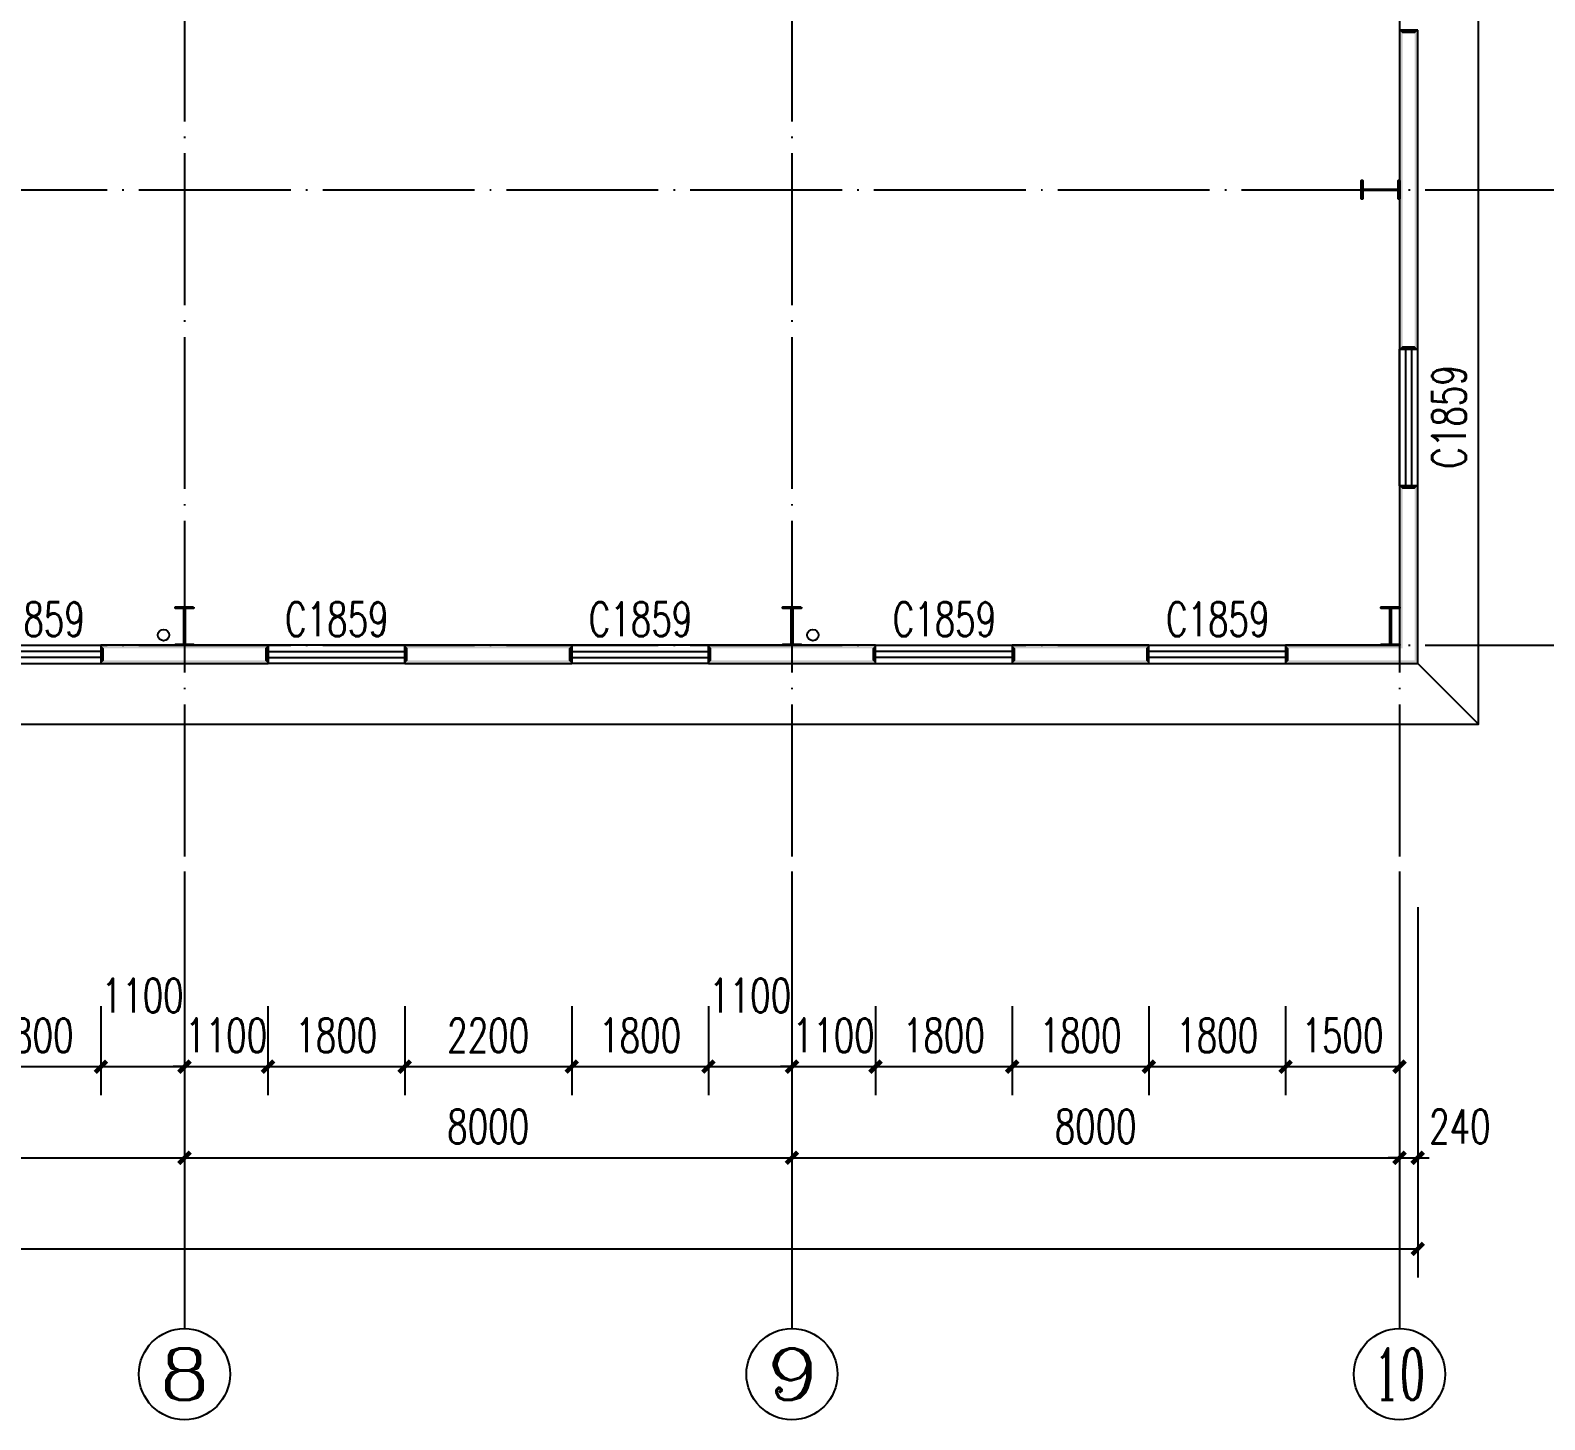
# Model space of a CAD drawing. Header units: millimetres. Extents: x 4279522 to 4437387, y 18981343 to 19528009.
# Drawn here: x 4393012 to 4412954, y 19346605 to 19364905 of the extents above; entities that cross this region are included whole.
import ezdxf
from ezdxf.enums import TextEntityAlignment as Align

# ---------------------------------------------------------------- set-up
doc = ezdxf.new("R2010")
doc.units = ezdxf.units.MM
doc.header["$LTSCALE"] = 1000
doc.header["$MEASUREMENT"] = 0
doc.linetypes.add('DOTE', pattern=[2.42, 2, -0.2, 0.02, -0.2])
doc.layers.get('Defpoints').update_dxf_attribs({"color": 1})
for name, color, linetype in [('AXIS_TEXT', 7, 'Continuous'), ('AXIS_外部', 171, 'Continuous'), ('DOTE', 250, 'DOTE'), ('GROUND', 150, 'Continuous'), ('PUB_DIM', 161, 'Continuous'), ('PUB_WALL', 9, 'Continuous'), ('VPIPE-雨水', 4, 'Continuous'), ('WALL', 9, 'Continuous'), ('WINDOW', 140, 'Continuous'), ('WINDOW_TEXT', 7, 'Continuous')]:
    doc.layers.add(name, color=color, linetype=linetype)
doc.layers.add('Pkpm_柱子', color=3, linetype='Continuous', lineweight=35)
doc.styles.add('_TCH_AXIS', font='COMPLEX', dxfattribs={"bigfont": 'GBCBIG'})
doc.styles.add('_TCH_DIM_T3', font='SIMPLEX', dxfattribs={"width": 0.705882, "bigfont": 'GBCBIG'})
doc.styles.add('_TCH_WINDOW', font='SIMPLEX', dxfattribs={"height": 3.5, "bigfont": 'GBCBIG'})
doc.styles.add('COMPLEX', font='COMPLEX')
doc.dimstyles.new('_TCH_ARCH&&150', dxfattribs={"dimtxt": 446.25, "dimasz": 150, "dimexe": 375, "dimexo": 450, "dimgap": 189.375, "dimtad": 1, "dimdec": 0, "dimzin": 0, "dimdsep": 46, "dimtxsty": '_TCH_DIM_T3', "dimblk": 'ARCHTICK', "dimcen": 0.09, "dimclrt": 7, "dimazin": 2, "dimtfac": 1, "dimtdec": 0, "dimtix": 1, "dimtmove": 2, "dimatfit": 3, "dimfxl": 0, "dimtolj": 1, "dimtzin": 0, "dimarcsym": 0})

# ---------------------------------------------------------------- blocks, each defined once
blk = doc.blocks.new('_ArchTick')
at = {"color": 0, "linetype": 'ByBlock', "const_width": 0.4}
blk.add_lwpolyline([(-0.5, -0.5), (0.5, 0.5)], dxfattribs=at)
blk = doc.blocks.new('*D397')
at = {"layer": 'Defpoints', "color": 0}
for p in [(4409542, 19352501), (4411042, 19352501), (4411042, 19351255)]:
    blk.add_point(p, dxfattribs=at)
at = {"layer": 'PUB_DIM', "color": 0, "lineweight": -2}
for p, q in [((4409542, 19352051), (4409542, 19350880)), ((4411042, 19352051), (4411042, 19350880)), ((4409542, 19351255), (4411042, 19351255))]:
    blk.add_line(p, q, dxfattribs=at)
at = {"layer": 'PUB_DIM', "color": 0, "lineweight": -2, "xscale": 150, "yscale": 150, "zscale": 150, "rotation": 180}
blk.add_blockref('_ArchTick', (4409542, 19351255), dxfattribs=at)
at = {"layer": 'PUB_DIM', "color": 0, "lineweight": -2, "xscale": 150, "yscale": 150, "zscale": 150}
blk.add_blockref('_ArchTick', (4411042, 19351255), dxfattribs=at)
at = {"layer": 'PUB_DIM', "color": 7, "insert": (4410292, 19351667), "char_height": 446.2, "attachment_point": 5, "style": '_TCH_DIM_T3'}
blk.add_mtext('\\A1;1500', dxfattribs=at)
blk = doc.blocks.new('*D398')
at = {"layer": 'Defpoints', "color": 0}
for p in [(4407742, 19352501), (4409542, 19352501), (4409542, 19351255)]:
    blk.add_point(p, dxfattribs=at)
at = {"layer": 'PUB_DIM', "color": 0, "lineweight": -2}
for p, q in [((4407742, 19352051), (4407742, 19350880)), ((4409542, 19352051), (4409542, 19350880)), ((4407742, 19351255), (4409542, 19351255))]:
    blk.add_line(p, q, dxfattribs=at)
at = {"layer": 'PUB_DIM', "color": 0, "lineweight": -2, "xscale": 150, "yscale": 150, "zscale": 150, "rotation": 180}
blk.add_blockref('_ArchTick', (4407742, 19351255), dxfattribs=at)
at = {"layer": 'PUB_DIM', "color": 0, "lineweight": -2, "xscale": 150, "yscale": 150, "zscale": 150}
blk.add_blockref('_ArchTick', (4409542, 19351255), dxfattribs=at)
at = {"layer": 'PUB_DIM', "color": 7, "insert": (4408642, 19351667), "char_height": 446.2, "attachment_point": 5, "style": '_TCH_DIM_T3'}
blk.add_mtext('\\A1;1800', dxfattribs=at)
blk = doc.blocks.new('*D399')
at = {"layer": 'Defpoints', "color": 0}
for p in [(4405942, 19352501), (4407742, 19352501), (4407742, 19351255)]:
    blk.add_point(p, dxfattribs=at)
at = {"layer": 'PUB_DIM', "color": 0, "lineweight": -2}
for p, q in [((4405942, 19352051), (4405942, 19350880)), ((4407742, 19352051), (4407742, 19350880)), ((4405942, 19351255), (4407742, 19351255))]:
    blk.add_line(p, q, dxfattribs=at)
at = {"layer": 'PUB_DIM', "color": 0, "lineweight": -2, "xscale": 150, "yscale": 150, "zscale": 150, "rotation": 180}
blk.add_blockref('_ArchTick', (4405942, 19351255), dxfattribs=at)
at = {"layer": 'PUB_DIM', "color": 0, "lineweight": -2, "xscale": 150, "yscale": 150, "zscale": 150}
blk.add_blockref('_ArchTick', (4407742, 19351255), dxfattribs=at)
at = {"layer": 'PUB_DIM', "color": 7, "insert": (4406842, 19351667), "char_height": 446.2, "attachment_point": 5, "style": '_TCH_DIM_T3'}
blk.add_mtext('\\A1;1800', dxfattribs=at)
blk = doc.blocks.new('*D400')
at = {"layer": 'Defpoints', "color": 0}
for p in [(4404142, 19352501), (4405942, 19352501), (4405942, 19351255)]:
    blk.add_point(p, dxfattribs=at)
at = {"layer": 'PUB_DIM', "color": 0, "lineweight": -2}
for p, q in [((4404142, 19352051), (4404142, 19350880)), ((4405942, 19352051), (4405942, 19350880)), ((4404142, 19351255), (4405942, 19351255))]:
    blk.add_line(p, q, dxfattribs=at)
at = {"layer": 'PUB_DIM', "color": 0, "lineweight": -2, "xscale": 150, "yscale": 150, "zscale": 150, "rotation": 180}
blk.add_blockref('_ArchTick', (4404142, 19351255), dxfattribs=at)
at = {"layer": 'PUB_DIM', "color": 0, "lineweight": -2, "xscale": 150, "yscale": 150, "zscale": 150}
blk.add_blockref('_ArchTick', (4405942, 19351255), dxfattribs=at)
at = {"layer": 'PUB_DIM', "color": 7, "insert": (4405042, 19351667), "char_height": 446.2, "attachment_point": 5, "style": '_TCH_DIM_T3'}
blk.add_mtext('\\A1;1800', dxfattribs=at)
blk = doc.blocks.new('*D401')
at = {"layer": 'Defpoints', "color": 0}
for p in [(4403042, 19352501), (4404142, 19352501), (4404142, 19351255)]:
    blk.add_point(p, dxfattribs=at)
at = {"layer": 'PUB_DIM', "color": 0, "lineweight": -2}
for p, q in [((4403042, 19352051), (4403042, 19350880)), ((4404142, 19352051), (4404142, 19350880)), ((4403042, 19351255), (4402892, 19351255)), ((4403042, 19351255), (4404142, 19351255)), ((4404142, 19351255), (4404292, 19351255))]:
    blk.add_line(p, q, dxfattribs=at)
at = {"layer": 'PUB_DIM', "color": 0, "lineweight": -2, "xscale": 150, "yscale": 150, "zscale": 150}
blk.add_blockref('_ArchTick', (4403042, 19351255), dxfattribs=at)
at = {"layer": 'PUB_DIM', "color": 0, "lineweight": -2, "xscale": 150, "yscale": 150, "zscale": 150, "rotation": 180}
blk.add_blockref('_ArchTick', (4404142, 19351255), dxfattribs=at)
at = {"layer": 'PUB_DIM', "color": 7, "insert": (4403592, 19351667), "char_height": 446.2, "attachment_point": 5, "style": '_TCH_DIM_T3'}
blk.add_mtext('\\A1;1100', dxfattribs=at)
blk = doc.blocks.new('*D402')
at = {"layer": 'Defpoints', "color": 0}
for p in [(4401942, 19352501), (4403042, 19352501), (4403042, 19351255)]:
    blk.add_point(p, dxfattribs=at)
at = {"layer": 'PUB_DIM', "color": 0, "lineweight": -2}
for p, q in [((4401942, 19352051), (4401942, 19350880)), ((4403042, 19352051), (4403042, 19350880)), ((4401942, 19351255), (4403042, 19351255))]:
    blk.add_line(p, q, dxfattribs=at)
at = {"layer": 'PUB_DIM', "color": 0, "lineweight": -2, "xscale": 150, "yscale": 150, "zscale": 150, "rotation": 180}
blk.add_blockref('_ArchTick', (4401942, 19351255), dxfattribs=at)
at = {"layer": 'PUB_DIM', "color": 0, "lineweight": -2, "xscale": 150, "yscale": 150, "zscale": 150}
blk.add_blockref('_ArchTick', (4403042, 19351255), dxfattribs=at)
at = {"layer": 'PUB_DIM', "color": 7, "insert": (4402492, 19352192), "char_height": 446.2, "attachment_point": 5, "style": '_TCH_DIM_T3'}
blk.add_mtext('\\A1;1100', dxfattribs=at)
blk = doc.blocks.new('*D403')
at = {"layer": 'Defpoints', "color": 0}
for p in [(4400142, 19352501), (4401942, 19352501), (4401942, 19351255)]:
    blk.add_point(p, dxfattribs=at)
at = {"layer": 'PUB_DIM', "color": 0, "lineweight": -2}
for p, q in [((4400142, 19352051), (4400142, 19350880)), ((4401942, 19352051), (4401942, 19350880)), ((4400142, 19351255), (4401942, 19351255))]:
    blk.add_line(p, q, dxfattribs=at)
at = {"layer": 'PUB_DIM', "color": 0, "lineweight": -2, "xscale": 150, "yscale": 150, "zscale": 150, "rotation": 180}
blk.add_blockref('_ArchTick', (4400142, 19351255), dxfattribs=at)
at = {"layer": 'PUB_DIM', "color": 0, "lineweight": -2, "xscale": 150, "yscale": 150, "zscale": 150}
blk.add_blockref('_ArchTick', (4401942, 19351255), dxfattribs=at)
at = {"layer": 'PUB_DIM', "color": 7, "insert": (4401042, 19351667), "char_height": 446.2, "attachment_point": 5, "style": '_TCH_DIM_T3'}
blk.add_mtext('\\A1;1800', dxfattribs=at)
blk = doc.blocks.new('*D404')
at = {"layer": 'Defpoints', "color": 0}
for p in [(4397942, 19352501), (4400142, 19352501), (4400142, 19351255)]:
    blk.add_point(p, dxfattribs=at)
at = {"layer": 'PUB_DIM', "color": 0, "lineweight": -2}
for p, q in [((4397942, 19352051), (4397942, 19350880)), ((4400142, 19352051), (4400142, 19350880)), ((4397942, 19351255), (4400142, 19351255))]:
    blk.add_line(p, q, dxfattribs=at)
at = {"layer": 'PUB_DIM', "color": 0, "lineweight": -2, "xscale": 150, "yscale": 150, "zscale": 150, "rotation": 180}
blk.add_blockref('_ArchTick', (4397942, 19351255), dxfattribs=at)
at = {"layer": 'PUB_DIM', "color": 0, "lineweight": -2, "xscale": 150, "yscale": 150, "zscale": 150}
blk.add_blockref('_ArchTick', (4400142, 19351255), dxfattribs=at)
at = {"layer": 'PUB_DIM', "color": 7, "insert": (4399042, 19351667), "char_height": 446.2, "attachment_point": 5, "style": '_TCH_DIM_T3'}
blk.add_mtext('\\A1;2200', dxfattribs=at)
blk = doc.blocks.new('*D405')
at = {"layer": 'Defpoints', "color": 0}
for p in [(4396142, 19352501), (4397942, 19352501), (4397942, 19351255)]:
    blk.add_point(p, dxfattribs=at)
at = {"layer": 'PUB_DIM', "color": 0, "lineweight": -2}
for p, q in [((4396142, 19352051), (4396142, 19350880)), ((4397942, 19352051), (4397942, 19350880)), ((4396142, 19351255), (4397942, 19351255))]:
    blk.add_line(p, q, dxfattribs=at)
at = {"layer": 'PUB_DIM', "color": 0, "lineweight": -2, "xscale": 150, "yscale": 150, "zscale": 150, "rotation": 180}
blk.add_blockref('_ArchTick', (4396142, 19351255), dxfattribs=at)
at = {"layer": 'PUB_DIM', "color": 0, "lineweight": -2, "xscale": 150, "yscale": 150, "zscale": 150}
blk.add_blockref('_ArchTick', (4397942, 19351255), dxfattribs=at)
at = {"layer": 'PUB_DIM', "color": 7, "insert": (4397042, 19351667), "char_height": 446.2, "attachment_point": 5, "style": '_TCH_DIM_T3'}
blk.add_mtext('\\A1;1800', dxfattribs=at)
blk = doc.blocks.new('*D406')
at = {"layer": 'Defpoints', "color": 0}
for p in [(4395042, 19352501), (4396142, 19352501), (4396142, 19351255)]:
    blk.add_point(p, dxfattribs=at)
at = {"layer": 'PUB_DIM', "color": 0, "lineweight": -2}
for p, q in [((4395042, 19352051), (4395042, 19350880)), ((4396142, 19352051), (4396142, 19350880)), ((4395042, 19351255), (4394892, 19351255)), ((4395042, 19351255), (4396142, 19351255)), ((4396142, 19351255), (4396292, 19351255))]:
    blk.add_line(p, q, dxfattribs=at)
at = {"layer": 'PUB_DIM', "color": 0, "lineweight": -2, "xscale": 150, "yscale": 150, "zscale": 150}
blk.add_blockref('_ArchTick', (4395042, 19351255), dxfattribs=at)
at = {"layer": 'PUB_DIM', "color": 0, "lineweight": -2, "xscale": 150, "yscale": 150, "zscale": 150, "rotation": 180}
blk.add_blockref('_ArchTick', (4396142, 19351255), dxfattribs=at)
at = {"layer": 'PUB_DIM', "color": 7, "insert": (4395592, 19351667), "char_height": 446.2, "attachment_point": 5, "style": '_TCH_DIM_T3'}
blk.add_mtext('\\A1;1100', dxfattribs=at)
blk = doc.blocks.new('*D407')
at = {"layer": 'Defpoints', "color": 0}
for p in [(4393942, 19352501), (4395042, 19352501), (4395042, 19351255)]:
    blk.add_point(p, dxfattribs=at)
at = {"layer": 'PUB_DIM', "color": 0, "lineweight": -2}
for p, q in [((4393942, 19352051), (4393942, 19350880)), ((4395042, 19352051), (4395042, 19350880)), ((4393942, 19351255), (4395042, 19351255))]:
    blk.add_line(p, q, dxfattribs=at)
at = {"layer": 'PUB_DIM', "color": 0, "lineweight": -2, "xscale": 150, "yscale": 150, "zscale": 150, "rotation": 180}
blk.add_blockref('_ArchTick', (4393942, 19351255), dxfattribs=at)
at = {"layer": 'PUB_DIM', "color": 0, "lineweight": -2, "xscale": 150, "yscale": 150, "zscale": 150}
blk.add_blockref('_ArchTick', (4395042, 19351255), dxfattribs=at)
at = {"layer": 'PUB_DIM', "color": 7, "insert": (4394492, 19352192), "char_height": 446.2, "attachment_point": 5, "style": '_TCH_DIM_T3'}
blk.add_mtext('\\A1;1100', dxfattribs=at)
blk = doc.blocks.new('*D408')
at = {"layer": 'Defpoints', "color": 0}
for p in [(4392142, 19352501), (4393942, 19352501), (4393942, 19351255)]:
    blk.add_point(p, dxfattribs=at)
at = {"layer": 'PUB_DIM', "color": 0, "lineweight": -2}
for p, q in [((4392142, 19352051), (4392142, 19350880)), ((4393942, 19352051), (4393942, 19350880)), ((4392142, 19351255), (4393942, 19351255))]:
    blk.add_line(p, q, dxfattribs=at)
at = {"layer": 'PUB_DIM', "color": 0, "lineweight": -2, "xscale": 150, "yscale": 150, "zscale": 150, "rotation": 180}
blk.add_blockref('_ArchTick', (4392142, 19351255), dxfattribs=at)
at = {"layer": 'PUB_DIM', "color": 0, "lineweight": -2, "xscale": 150, "yscale": 150, "zscale": 150}
blk.add_blockref('_ArchTick', (4393942, 19351255), dxfattribs=at)
at = {"layer": 'PUB_DIM', "color": 7, "insert": (4393042, 19351667), "char_height": 446.2, "attachment_point": 5, "style": '_TCH_DIM_T3'}
blk.add_mtext('\\A1;1800', dxfattribs=at)
blk = doc.blocks.new('*D478')
at = {"layer": 'AXIS_外部', "color": 0, "lineweight": -2}
for p, q in [((4387042, 19353355), (4387042, 19349680)), ((4395042, 19353355), (4395042, 19349680)), ((4387042, 19350055), (4395042, 19350055))]:
    blk.add_line(p, q, dxfattribs=at)
at = {"layer": 'Defpoints', "color": 0}
for p in [(4387042, 19353805), (4395042, 19353805), (4395042, 19350055)]:
    blk.add_point(p, dxfattribs=at)
at = {"layer": 'AXIS_外部', "color": 0, "lineweight": -2, "xscale": 150, "yscale": 150, "zscale": 150, "rotation": 180}
blk.add_blockref('_ArchTick', (4387042, 19350055), dxfattribs=at)
at = {"layer": 'AXIS_外部', "color": 0, "lineweight": -2, "xscale": 150, "yscale": 150, "zscale": 150}
blk.add_blockref('_ArchTick', (4395042, 19350055), dxfattribs=at)
at = {"layer": 'AXIS_外部', "color": 7, "insert": (4391042, 19350467), "char_height": 446.2, "attachment_point": 5, "style": '_TCH_DIM_T3'}
blk.add_mtext('\\A1;8000', dxfattribs=at)
blk = doc.blocks.new('*D479')
at = {"layer": 'AXIS_外部', "color": 0, "lineweight": -2}
for p, q in [((4395042, 19353355), (4395042, 19349680)), ((4403042, 19353355), (4403042, 19349680)), ((4395042, 19350055), (4403042, 19350055))]:
    blk.add_line(p, q, dxfattribs=at)
at = {"layer": 'Defpoints', "color": 0}
for p in [(4395042, 19353805), (4403042, 19353805), (4403042, 19350055)]:
    blk.add_point(p, dxfattribs=at)
at = {"layer": 'AXIS_外部', "color": 0, "lineweight": -2, "xscale": 150, "yscale": 150, "zscale": 150, "rotation": 180}
blk.add_blockref('_ArchTick', (4395042, 19350055), dxfattribs=at)
at = {"layer": 'AXIS_外部', "color": 0, "lineweight": -2, "xscale": 150, "yscale": 150, "zscale": 150}
blk.add_blockref('_ArchTick', (4403042, 19350055), dxfattribs=at)
at = {"layer": 'AXIS_外部', "color": 7, "insert": (4399042, 19350467), "char_height": 446.2, "attachment_point": 5, "style": '_TCH_DIM_T3'}
blk.add_mtext('\\A1;8000', dxfattribs=at)
blk = doc.blocks.new('*D480')
at = {"layer": 'AXIS_外部', "color": 0, "lineweight": -2}
for p, q in [((4403042, 19353355), (4403042, 19349680)), ((4411042, 19353355), (4411042, 19349680)), ((4403042, 19350055), (4411042, 19350055))]:
    blk.add_line(p, q, dxfattribs=at)
at = {"layer": 'Defpoints', "color": 0}
for p in [(4403042, 19353805), (4411042, 19353805), (4411042, 19350055)]:
    blk.add_point(p, dxfattribs=at)
at = {"layer": 'AXIS_外部', "color": 0, "lineweight": -2, "xscale": 150, "yscale": 150, "zscale": 150, "rotation": 180}
blk.add_blockref('_ArchTick', (4403042, 19350055), dxfattribs=at)
at = {"layer": 'AXIS_外部', "color": 0, "lineweight": -2, "xscale": 150, "yscale": 150, "zscale": 150}
blk.add_blockref('_ArchTick', (4411042, 19350055), dxfattribs=at)
at = {"layer": 'AXIS_外部', "color": 7, "insert": (4407042, 19350467), "char_height": 446.2, "attachment_point": 5, "style": '_TCH_DIM_T3'}
blk.add_mtext('\\A1;8000', dxfattribs=at)
blk = doc.blocks.new('*D481')
at = {"layer": 'AXIS_外部', "color": 0, "lineweight": -2}
for p, q in [((4411042, 19353355), (4411042, 19349680)), ((4411282, 19353355), (4411282, 19349680)), ((4411042, 19350055), (4410892, 19350055)), ((4411042, 19350055), (4411282, 19350055)), ((4411282, 19350055), (4411432, 19350055))]:
    blk.add_line(p, q, dxfattribs=at)
at = {"layer": 'Defpoints', "color": 0}
for p in [(4411042, 19353805), (4411282, 19353805), (4411282, 19350055)]:
    blk.add_point(p, dxfattribs=at)
at = {"layer": 'AXIS_外部', "color": 0, "lineweight": -2, "xscale": 150, "yscale": 150, "zscale": 150}
blk.add_blockref('_ArchTick', (4411042, 19350055), dxfattribs=at)
at = {"layer": 'AXIS_外部', "color": 0, "lineweight": -2, "xscale": 150, "yscale": 150, "zscale": 150, "rotation": 180}
blk.add_blockref('_ArchTick', (4411282, 19350055), dxfattribs=at)
at = {"layer": 'AXIS_外部', "color": 7, "insert": (4411837, 19350467), "char_height": 446.2, "attachment_point": 5, "style": '_TCH_DIM_T3'}
blk.add_mtext('\\A1;240', dxfattribs=at)
blk = doc.blocks.new('*D482')
at = {"layer": 'AXIS_外部', "color": 0, "lineweight": -2}
for p, q in [((4348582, 19353355), (4348582, 19348480)), ((4411282, 19353355), (4411282, 19348480)), ((4348582, 19348855), (4411282, 19348855))]:
    blk.add_line(p, q, dxfattribs=at)
at = {"layer": 'Defpoints', "color": 0}
for p in [(4348582, 19353805), (4411282, 19353805), (4411282, 19348855)]:
    blk.add_point(p, dxfattribs=at)
at = {"layer": 'AXIS_外部', "color": 0, "lineweight": -2, "xscale": 150, "yscale": 150, "zscale": 150, "rotation": 180}
blk.add_blockref('_ArchTick', (4348582, 19348855), dxfattribs=at)
at = {"layer": 'AXIS_外部', "color": 0, "lineweight": -2, "xscale": 150, "yscale": 150, "zscale": 150}
blk.add_blockref('_ArchTick', (4411282, 19348855), dxfattribs=at)
at = {"layer": 'AXIS_外部', "color": 7, "insert": (4379932, 19349267), "char_height": 446.2, "attachment_point": 5, "style": '_TCH_DIM_T3'}
blk.add_mtext('\\A1;62700', dxfattribs=at)
blk = doc.blocks.new('$WINLIB2D$00000001')
for p, q in [((-0.5, 0.5), (0.5, 0.5)), ((-0.5, 0.5), (-0.5, -0.5)), ((0.5, -0.5), (0.5, 0.5)), ((0.5, 0.167), (-0.5, 0.167)), ((0.5, -0.167), (-0.5, -0.167)), ((-0.5, -0.5), (0.5, -0.5))]:
    blk.add_line(p, q)
blk = doc.blocks.new('_AXISO')
blk.add_circle((0, 0), 0.5)
at = {"layer": 'AXIS_TEXT', "style": 'COMPLEX', "width": 1.041667}
blk.add_attdef('A', text='', height=0.56, dxfattribs=at).set_placement((-0.25, -0.28), (0.25, -0.28), align=Align.FIT)

msp = doc.modelspace()

# ---------------------------------------------------------------- hatches: boundary and pattern name
at = {"layer": 'Pkpm_柱子'}
for points in [[(4411042.2, 19362684.9), (4411030.2, 19362684.9), (4411030.2, 19362799.9), (4410554.2, 19362799.9), (4410554.2, 19362684.9), (4410542.2, 19362684.9), (4410542.2, 19362924.9), (4410554.2, 19362924.9), (4410554.2, 19362809.9), (4411030.2, 19362809.9), (4411030.2, 19362924.9), (4411042.2, 19362924.9)], [(4395162.2, 19357304.9), (4395162.2, 19357292.9), (4395047.2, 19357292.9), (4395047.2, 19356816.9), (4395162.2, 19356816.9), (4395162.2, 19356804.9), (4394922.2, 19356804.9), (4394922.2, 19356816.9), (4395037.2, 19356816.9), (4395037.2, 19357292.9), (4394922.2, 19357292.9), (4394922.2, 19357304.9)], [(4403162.2, 19357304.9), (4403162.2, 19357292.9), (4403047.2, 19357292.9), (4403047.2, 19356816.9), (4403162.2, 19356816.9), (4403162.2, 19356804.9), (4402922.2, 19356804.9), (4402922.2, 19356816.9), (4403037.2, 19356816.9), (4403037.2, 19357292.9), (4402922.2, 19357292.9), (4402922.2, 19357304.9)], [(4411042.2, 19357304.9), (4411042.2, 19357292.9), (4410927.2, 19357292.9), (4410927.2, 19356816.9), (4411042.2, 19356816.9), (4411042.2, 19356804.9), (4410802.2, 19356804.9), (4410802.2, 19356816.9), (4410917.2, 19356816.9), (4410917.2, 19357292.9), (4410802.2, 19357292.9), (4410802.2, 19357304.9)]]:
    msp.add_hatch(color=256, dxfattribs=at).paths.add_polyline_path(points)
at = {"layer": 'PUB_WALL'}
for points in [[(4411042.2, 19364904.9), (4411042.2, 19360704.9), (4411082.2, 19360744.9), (4411082.2, 19364864.9)], [(4411282.2, 19364904.9), (4411042.2, 19364904.9), (4411082.2, 19364864.9), (4411242.2, 19364864.9)], [(4411282.2, 19360704.9), (4411282.2, 19364904.9), (4411242.2, 19364864.9), (4411242.2, 19360744.9)], [(4411042.2, 19360704.9), (4411282.2, 19360704.9), (4411242.2, 19360744.9), (4411082.2, 19360744.9)], [(4411282.2, 19358904.9), (4411042.2, 19358904.9), (4411082.2, 19358864.9), (4411242.2, 19358864.9)], [(4411042.2, 19358904.9), (4411042.2, 19356804.9), (4411082.2, 19356764.9), (4411082.2, 19358864.9)], [(4411282.2, 19356564.9), (4411282.2, 19358904.9), (4411242.2, 19358864.9), (4411242.2, 19356604.9)], [(4396142.2, 19356804.9), (4393942.2, 19356804.9), (4393982.2, 19356764.9), (4396102.2, 19356764.9)], [(4393942.2, 19356804.9), (4393942.2, 19356564.9), (4393982.2, 19356604.9), (4393982.2, 19356764.9)], [(4396142.2, 19356564.9), (4396142.2, 19356804.9), (4396102.2, 19356764.9), (4396102.2, 19356604.9)], [(4400142.2, 19356804.9), (4397942.2, 19356804.9), (4397982.2, 19356764.9), (4400102.2, 19356764.9)], [(4397942.2, 19356804.9), (4397942.2, 19356564.9), (4397982.2, 19356604.9), (4397982.2, 19356764.9)], [(4400142.2, 19356564.9), (4400142.2, 19356804.9), (4400102.2, 19356764.9), (4400102.2, 19356604.9)], [(4404142.2, 19356804.9), (4401942.2, 19356804.9), (4401982.2, 19356764.9), (4404102.2, 19356764.9)], [(4401942.2, 19356804.9), (4401942.2, 19356564.9), (4401982.2, 19356604.9), (4401982.2, 19356764.9)], [(4404142.2, 19356564.9), (4404142.2, 19356804.9), (4404102.2, 19356764.9), (4404102.2, 19356604.9)], [(4407742.2, 19356804.9), (4405942.2, 19356804.9), (4405982.2, 19356764.9), (4407702.2, 19356764.9)], [(4405942.2, 19356804.9), (4405942.2, 19356564.9), (4405982.2, 19356604.9), (4405982.2, 19356764.9)], [(4407742.2, 19356564.9), (4407742.2, 19356804.9), (4407702.2, 19356764.9), (4407702.2, 19356604.9)], [(4411042.2, 19356804.9), (4409542.2, 19356804.9), (4409582.2, 19356764.9), (4411082.2, 19356764.9)], [(4409542.2, 19356804.9), (4409542.2, 19356564.9), (4409582.2, 19356604.9), (4409582.2, 19356764.9)], [(4393942.2, 19356564.9), (4396142.2, 19356564.9), (4396102.2, 19356604.9), (4393982.2, 19356604.9)], [(4397942.2, 19356564.9), (4400142.2, 19356564.9), (4400102.2, 19356604.9), (4397982.2, 19356604.9)], [(4401942.2, 19356564.9), (4404142.2, 19356564.9), (4404102.2, 19356604.9), (4401982.2, 19356604.9)], [(4405942.2, 19356564.9), (4407742.2, 19356564.9), (4407702.2, 19356604.9), (4405982.2, 19356604.9)], [(4409542.2, 19356564.9), (4411282.2, 19356564.9), (4411242.2, 19356604.9), (4409582.2, 19356604.9)]]:
    msp.add_hatch(color=256, dxfattribs=at).paths.add_polyline_path(points)

# ---------------------------------------------------------------- linework, layer by layer
at = {"layer": 'AXIS_外部'}
for p, q in [((4395042.2, 19353804.9), (4395042.2, 19347804.9)), ((4403042.2, 19353804.9), (4403042.2, 19347804.9)), ((4411042.2, 19353804.9), (4411042.2, 19347804.9))]:
    msp.add_line(p, q, dxfattribs=at)
at = {"layer": 'DOTE'}
for p, q in [((4395042.2, 19377804.9), (4395042.2, 19353804.9)), ((4403042.2, 19377804.9), (4403042.2, 19353804.9)), ((4411042.2, 19377804.9), (4411042.2, 19353804.9)), ((4346042.2, 19362804.9), (4414042.2, 19362804.9)), ((4346042.2, 19356804.9), (4414042.2, 19356804.9))]:
    msp.add_line(p, q, dxfattribs=at)
at = {"layer": 'GROUND'}
msp.add_line((4411282.2, 19356564.9), (4412082.2, 19355764.9), dxfattribs=at)
msp.add_lwpolyline([(4354802.2, 19355764.9), (4412082.2, 19355764.9), (4412082.2, 19375844.9), (4403042.2, 19375844.9)], dxfattribs=at)
at = {"layer": 'Pkpm_柱子'}
for points in [[(4411042.2, 19362684.9), (4411030.2, 19362684.9), (4411030.2, 19362799.9), (4410554.2, 19362799.9), (4410554.2, 19362684.9), (4410542.2, 19362684.9), (4410542.2, 19362924.9), (4410554.2, 19362924.9), (4410554.2, 19362809.9), (4411030.2, 19362809.9), (4411030.2, 19362924.9), (4411042.2, 19362924.9)], [(4395162.2, 19357304.9), (4395162.2, 19357292.9), (4395047.2, 19357292.9), (4395047.2, 19356816.9), (4395162.2, 19356816.9), (4395162.2, 19356804.9), (4394922.2, 19356804.9), (4394922.2, 19356816.9), (4395037.2, 19356816.9), (4395037.2, 19357292.9), (4394922.2, 19357292.9), (4394922.2, 19357304.9)], [(4403162.2, 19357304.9), (4403162.2, 19357292.9), (4403047.2, 19357292.9), (4403047.2, 19356816.9), (4403162.2, 19356816.9), (4403162.2, 19356804.9), (4402922.2, 19356804.9), (4402922.2, 19356816.9), (4403037.2, 19356816.9), (4403037.2, 19357292.9), (4402922.2, 19357292.9), (4402922.2, 19357304.9)], [(4411042.2, 19357304.9), (4411042.2, 19357292.9), (4410927.2, 19357292.9), (4410927.2, 19356816.9), (4411042.2, 19356816.9), (4411042.2, 19356804.9), (4410802.2, 19356804.9), (4410802.2, 19356816.9), (4410917.2, 19356816.9), (4410917.2, 19357292.9), (4410802.2, 19357292.9), (4410802.2, 19357304.9)]]:
    msp.add_lwpolyline(points, close=True, dxfattribs=at)
at = {"layer": 'VPIPE-雨水', "linetype": 'Continuous'}
for centre in [(4394766.9, 19356939.2), (4403317.5, 19356939.2)]:
    msp.add_circle(centre, 75, dxfattribs=at)
at = {"layer": 'WALL'}
for p, q in [((4411042.2, 19364904.9), (4411042.2, 19360704.9)), ((4411282.2, 19364904.9), (4411042.2, 19364904.9)), ((4411282.2, 19360704.9), (4411282.2, 19364904.9)), ((4411042.2, 19360704.9), (4411282.2, 19360704.9)), ((4411282.2, 19358904.9), (4411042.2, 19358904.9)), ((4411042.2, 19358904.9), (4411042.2, 19356804.9)), ((4411282.2, 19356564.9), (4411282.2, 19358904.9)), ((4396142.2, 19356804.9), (4393942.2, 19356804.9)), ((4393942.2, 19356804.9), (4393942.2, 19356564.9)), ((4396142.2, 19356564.9), (4396142.2, 19356804.9)), ((4400142.2, 19356804.9), (4397942.2, 19356804.9)), ((4397942.2, 19356804.9), (4397942.2, 19356564.9)), ((4400142.2, 19356564.9), (4400142.2, 19356804.9)), ((4404142.2, 19356804.9), (4401942.2, 19356804.9)), ((4401942.2, 19356804.9), (4401942.2, 19356564.9)), ((4404142.2, 19356564.9), (4404142.2, 19356804.9)), ((4407742.2, 19356804.9), (4405942.2, 19356804.9)), ((4405942.2, 19356804.9), (4405942.2, 19356564.9)), ((4407742.2, 19356564.9), (4407742.2, 19356804.9)), ((4411042.2, 19356804.9), (4409542.2, 19356804.9)), ((4409542.2, 19356804.9), (4409542.2, 19356564.9)), ((4393942.2, 19356564.9), (4396142.2, 19356564.9)), ((4397942.2, 19356564.9), (4400142.2, 19356564.9)), ((4401942.2, 19356564.9), (4404142.2, 19356564.9)), ((4405942.2, 19356564.9), (4407742.2, 19356564.9)), ((4409542.2, 19356564.9), (4411282.2, 19356564.9))]:
    msp.add_line(p, q, dxfattribs=at)

# ---------------------------------------------------------------- block references
at = {"layer": 'AXIS_外部'}
ref = msp.add_blockref('_AXISO', (4395042.2, 19347204.9), dxfattribs=dict(at, xscale=1200, yscale=1200, zscale=1200))
ref.add_attrib('A', '8', dxfattribs={"layer": 'AXIS_TEXT', "height": 678.8, "style": '_TCH_AXIS', "width": 1.5}).set_placement((4394702.8, 19346865.5), (4395381.6, 19346865.5), align=Align.FIT)
ref = msp.add_blockref('_AXISO', (4403042.2, 19347204.9), dxfattribs=dict(at, xscale=1200, yscale=1200, zscale=1200))
ref.add_attrib('A', '9', dxfattribs={"layer": 'AXIS_TEXT', "height": 678.8, "style": '_TCH_AXIS', "width": 1.5}).set_placement((4402702.8, 19346865.5), (4403381.6, 19346865.5), align=Align.FIT)
ref = msp.add_blockref('_AXISO', (4411042.2, 19347204.9), dxfattribs=dict(at, xscale=1200, yscale=1200, zscale=1200))
ref.add_attrib('A', '10', dxfattribs={"layer": 'AXIS_TEXT', "height": 678.82, "style": '_TCH_AXIS', "width": 0.724138}).set_placement((4410702.8, 19346865.5), (4411381.6, 19346865.5), align=Align.FIT)
at = {"layer": 'WINDOW'}
ref = msp.add_blockref('$WINLIB2D$00000001', (4411162.2, 19359804.9), dxfattribs=dict(at, xscale=-1800, yscale=-240, zscale=-1800, rotation=270))
ref.add_attrib('A', 'C1859', (4411917.8, 19359129.9), dxfattribs={"layer": 'WINDOW_TEXT', "height": 446.25, "rotation": 90, "style": '_TCH_WINDOW', "width": 0.705882})
ref = msp.add_blockref('$WINLIB2D$00000001', (4393042.2, 19356684.9), dxfattribs=dict(at, xscale=1800, yscale=-240, zscale=1800))
ref.add_attrib('A', 'C1859', (4392367.2, 19356924.3), dxfattribs={"layer": 'WINDOW_TEXT', "height": 446.25, "style": '_TCH_WINDOW', "width": 0.705882})
ref = msp.add_blockref('$WINLIB2D$00000001', (4397042.2, 19356684.9), dxfattribs=dict(at, xscale=-1800, yscale=-240, zscale=-1800))
ref.add_attrib('A', 'C1859', (4396367.2, 19356924.3), dxfattribs={"layer": 'WINDOW_TEXT', "height": 446.25, "style": '_TCH_WINDOW', "width": 0.705882})
ref = msp.add_blockref('$WINLIB2D$00000001', (4401042.2, 19356684.9), dxfattribs=dict(at, xscale=-1800, yscale=-240, zscale=-1800))
ref.add_attrib('A', 'C1859', (4400367.2, 19356924.3), dxfattribs={"layer": 'WINDOW_TEXT', "height": 446.25, "style": '_TCH_WINDOW', "width": 0.705882})
ref = msp.add_blockref('$WINLIB2D$00000001', (4405042.2, 19356684.9), dxfattribs=dict(at, xscale=1800, yscale=-240, zscale=1800))
ref.add_attrib('A', 'C1859', (4404367.2, 19356924.3), dxfattribs={"layer": 'WINDOW_TEXT', "height": 446.25, "style": '_TCH_WINDOW', "width": 0.705882})
ref = msp.add_blockref('$WINLIB2D$00000001', (4408642.2, 19356684.9), dxfattribs=dict(at, xscale=1800, yscale=-240, zscale=1800))
ref.add_attrib('A', 'C1859', (4407967.2, 19356924.3), dxfattribs={"layer": 'WINDOW_TEXT', "height": 446.25, "style": '_TCH_WINDOW', "width": 0.705882})

# ---------------------------------------------------------------- dimensions: what is measured, and where the dimension line sits
at = {"layer": 'AXIS_外部'}
for p1, p2, distance, picture, middle in [((4348582.2, 19353804.9), (4411282.2, 19353804.9), -4950, '*D482', (4379932.2, 19349267.4)), ((4387042.2, 19353804.9), (4395042.2, 19353804.9), -3750, '*D478', (4391042.2, 19350467.4)), ((4395042.2, 19353804.9), (4403042.2, 19353804.9), -3750, '*D479', (4399042.2, 19350467.4)), ((4403042.2, 19353804.9), (4411042.2, 19353804.9), -3750, '*D480', (4407042.2, 19350467.4))]:
    dim = msp.add_aligned_dim(p1=p1, p2=p2, distance=distance, dimstyle='_TCH_ARCH&&150', dxfattribs=at)
    dim.commit()
    dim.dimension.update_dxf_attribs({"geometry": picture, "text_midpoint": middle})
dim = msp.add_linear_dim(base=(4411282.2, 19350054.9), p1=(4411042.2, 19353804.9), p2=(4411282.2, 19353804.9), angle=0, dimstyle='_TCH_ARCH&&150', dxfattribs=at)
dim.commit()
dim.dimension.update_dxf_attribs({"geometry": '*D481', "text_midpoint": (4411837.2, 19350467.4), "dimtype": 129})
at = {"layer": 'PUB_DIM'}
for p1, p2, picture, middle in [((4392142.2, 19352500.7), (4393942.2, 19352500.7), '*D408', (4393042.2, 19351667.4)), ((4395042.2, 19352500.7), (4396142.2, 19352500.7), '*D406', (4395592.2, 19351667.4)), ((4396142.2, 19352500.7), (4397942.2, 19352500.7), '*D405', (4397042.2, 19351667.4)), ((4397942.2, 19352500.7), (4400142.2, 19352500.7), '*D404', (4399042.2, 19351667.4)), ((4400142.2, 19352500.7), (4401942.2, 19352500.7), '*D403', (4401042.2, 19351667.4)), ((4403042.2, 19352500.7), (4404142.2, 19352500.7), '*D401', (4403592.2, 19351667.4)), ((4404142.2, 19352500.7), (4405942.2, 19352500.7), '*D400', (4405042.2, 19351667.4)), ((4405942.2, 19352500.7), (4407742.2, 19352500.7), '*D399', (4406842.2, 19351667.4)), ((4407742.2, 19352500.7), (4409542.2, 19352500.7), '*D398', (4408642.2, 19351667.4)), ((4409542.2, 19352500.7), (4411042.2, 19352500.7), '*D397', (4410292.2, 19351667.4))]:
    dim = msp.add_aligned_dim(p1=p1, p2=p2, distance=-1245.8, dimstyle='_TCH_ARCH&&150', dxfattribs=at)
    dim.commit()
    dim.dimension.update_dxf_attribs({"geometry": picture, "text_midpoint": middle})
for base, p1, p2, picture, middle in [((4395042.2, 19351254.9), (4393942.2, 19352500.7), (4395042.2, 19352500.7), '*D407', (4394492.2, 19352192.4)), ((4403042.2, 19351254.9), (4401942.2, 19352500.7), (4403042.2, 19352500.7), '*D402', (4402492.2, 19352192.4))]:
    dim = msp.add_linear_dim(base=base, p1=p1, p2=p2, angle=0, dimstyle='_TCH_ARCH&&150', dxfattribs=at)
    dim.commit()
    dim.dimension.update_dxf_attribs({"geometry": picture, "text_midpoint": middle, "dimtype": 129})

doc.saveas('drawing.dxf')
